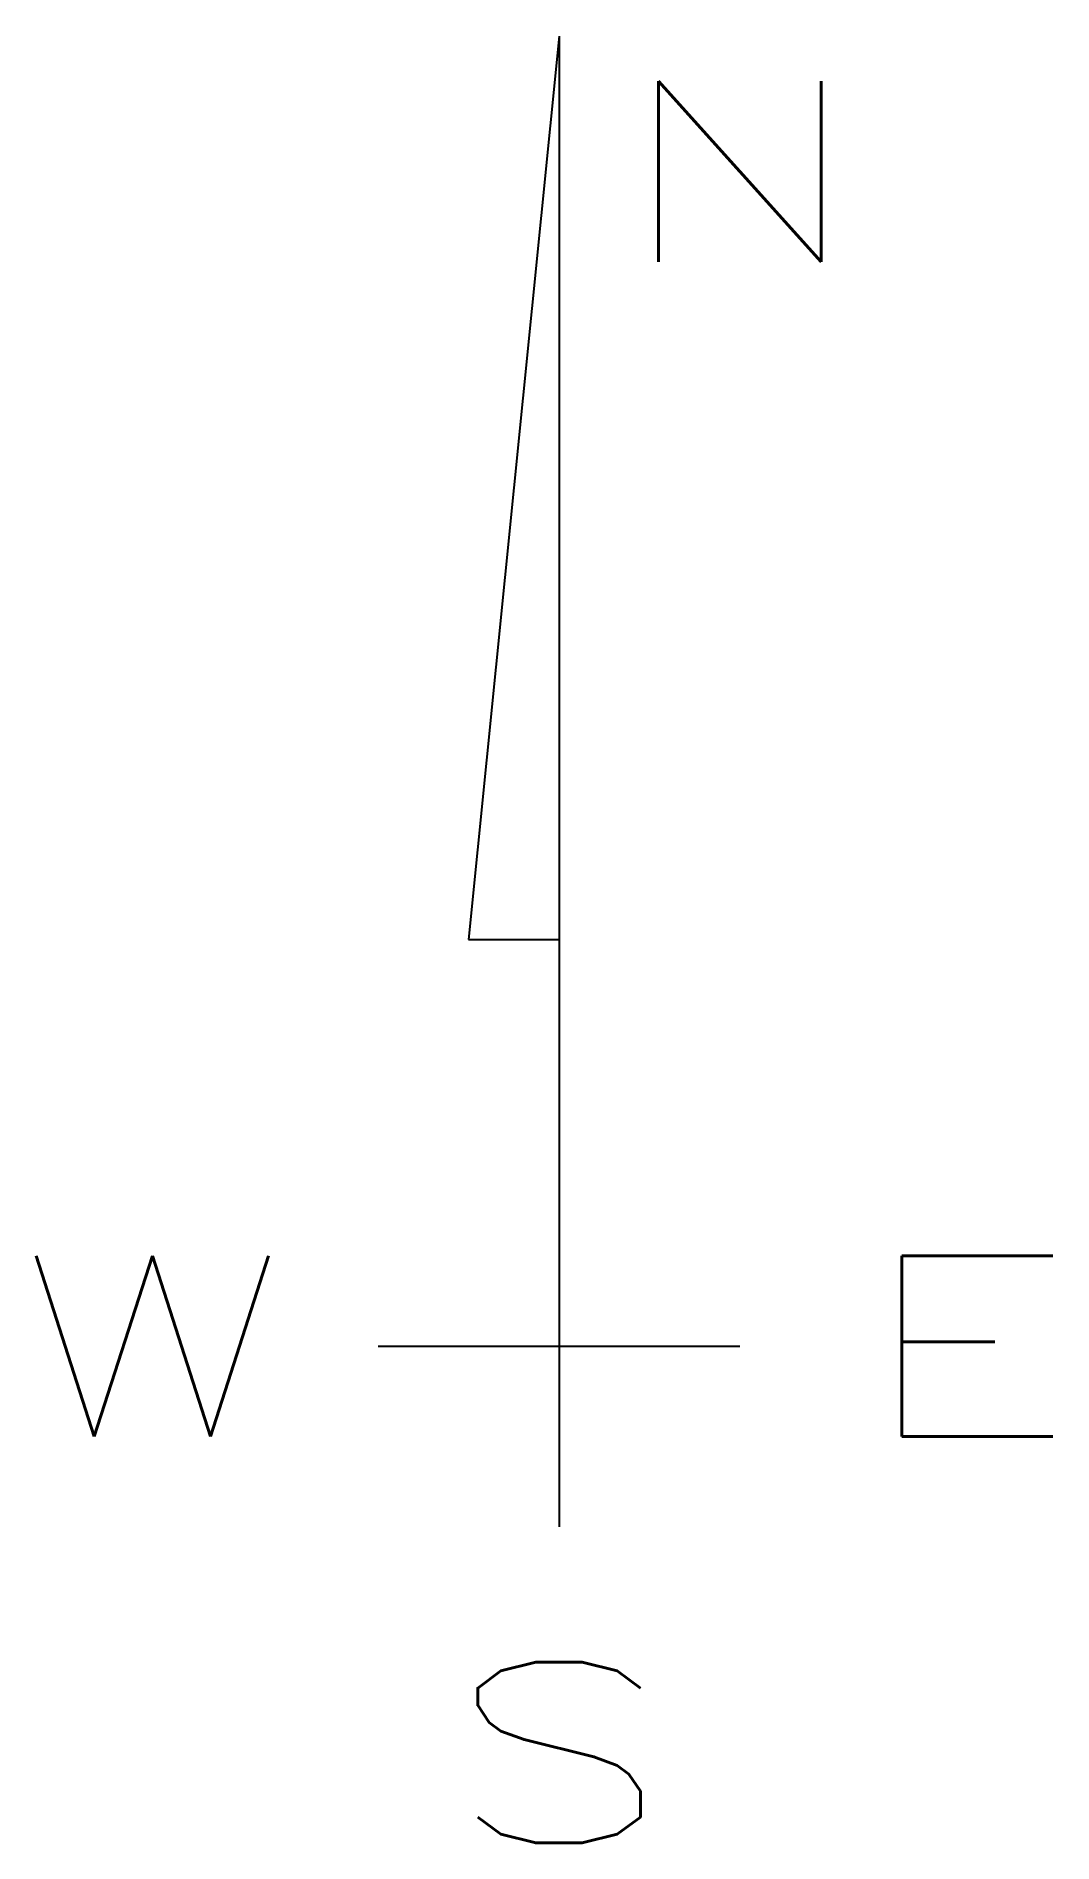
# Model space of a CAD drawing. Extents: x -6 to 5.6, y -10.3 to 10.3.
import ezdxf
from ezdxf.enums import TextEntityAlignment as Align

# ---------------------------------------------------------------- set-up
doc = ezdxf.new("R2010")
doc.units = 0
doc.layers.get('0').update_dxf_attribs({"linetype": 'CONTINUOUS'})
doc.styles.get("Standard").update_dxf_attribs({"font": 'romans.shx', "bigfont": 'whgtxt.shx'})

# ---------------------------------------------------------------- blocks, each defined once
blk = doc.blocks.new('NORTH')
for p, q in [((0, 10.3155), (-1.03155, 0)), ((0, 10.3155), (0, -6.705075)), ((-1.03155, 0), (0, 0)), ((-2.0631, -4.641975), (2.0631, -4.641975))]:
    blk.add_line(p, q)
at = {"width": 1.5}
for s, p in [('N', (2.0631, 8.768175)), ('W', (-4.641975, -4.641975)), ('E', (4.641975, -4.641975)), ('S', (0, -9.28395))]:
    blk.add_text(s, height=2.0631, dxfattribs=at).set_placement(p, align=Align.MIDDLE)

msp = doc.modelspace()

# ---------------------------------------------------------------- block references
msp.add_blockref('NORTH', (0, 0))

doc.saveas('drawing.dxf')
